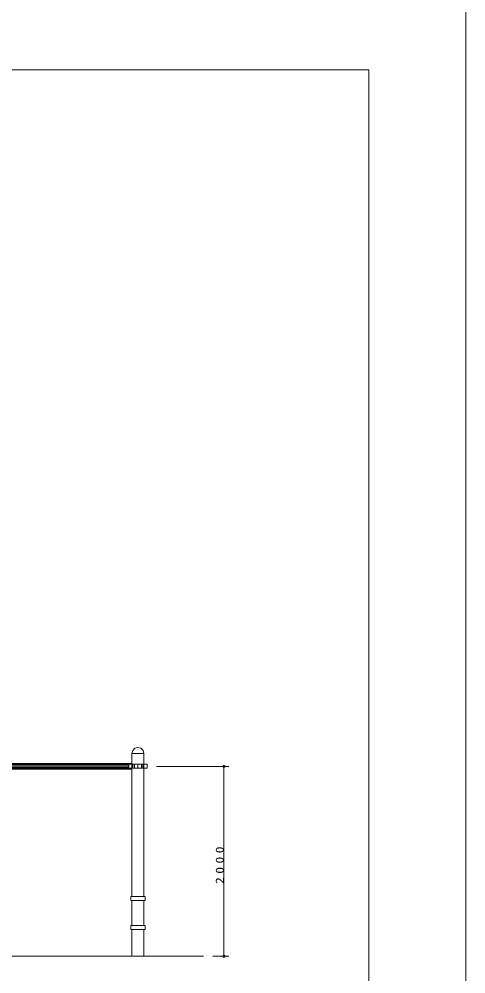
# Model space of a CAD drawing. Units: millimetres on the paper. Extents: x 0 to 420, y -594 to 297.
# Drawn here: x 341.6 to 420, y -183.7 to -16.1 of the extents above; entities that cross this region are included whole.
import ezdxf

# ---------------------------------------------------------------- set-up
doc = ezdxf.new("R2010")
doc.units = ezdxf.units.MM
for name, color, linetype, lineweight in [('0_2', 7, 'Continuous', 13), ('2D', 7, 'Continuous', 13), ('2D_DIMENSION', 7, 'Continuous', 13), ('3D_GLINE', 7, 'Continuous', 13), ('FMT', 7, 'Continuous', 13)]:
    doc.layers.add(name, color=color, linetype=linetype, lineweight=lineweight)
doc.styles.add('ＭＳ ゴシック', font='')
doc.styles.get('ＭＳ ゴシック').set_extended_font_data('MS Gothic')

msp = doc.modelspace()

# ---------------------------------------------------------------- linework, layer by layer
at = {"layer": '0_2'}
for p, q in [((377.555, -147.269), (377.555, -147.686)), ((377.555, -180.602), (377.555, -180.186))]:
    msp.add_line(p, q, dxfattribs=at)
msp.add_lwpolyline([(0, 0), (420, 0), (420, -297), (0, -297)], close=True, dxfattribs=at)
for centre in [(377.555, -147.269), (377.555, -180.602)]:
    msp.add_circle(centre, 0.208, dxfattribs=at)
at = {"layer": '2D'}
for p, q in [((361.932, -144.087), (361.544, -144.475)), ((361.932, -144.087), (362.455, -143.952)), ((362.455, -143.952), (362.978, -144.087)), ((362.978, -144.087), (363.365, -144.475)), ((361.544, -144.475), (361.389, -145.017)), ((361.389, -145.017), (361.389, -148.523)), ((361.544, -145.017), (361.389, -145.017)), ((361.932, -145.017), (361.544, -145.017)), ((362.455, -145.017), (361.932, -145.017)), ((362.978, -145.017), (362.455, -145.017)), ((363.365, -145.017), (362.978, -145.017)), ((363.52, -145.017), (363.365, -144.475)), ((363.365, -145.017), (363.52, -145.017)), ((363.52, -145.017), (363.52, -148.523)), ((361.389, -146.74), (322.84, -146.74)), ((361.389, -146.799), (322.84, -146.799)), ((360.847, -146.992), (323.364, -146.992)), ((360.847, -147.244), (323.364, -147.244)), ((360.847, -147.496), (323.364, -147.496)), ((360.847, -146.857), (361.564, -146.857)), ((360.847, -147.612), (360.847, -146.857)), ((360.847, -146.857), (360.847, -147.612)), ((360.847, -146.857), (361.564, -146.857)), ((361.835, -146.857), (361.564, -146.857)), ((361.564, -146.857), (361.564, -147.612)), ((361.564, -146.857), (361.835, -146.857)), ((361.835, -146.857), (362.455, -146.857)), ((361.835, -147.612), (361.835, -146.857)), ((361.835, -146.857), (362.455, -146.857)), ((362.455, -146.857), (363.075, -146.857)), ((362.455, -146.857), (362.455, -147.612)), ((362.455, -146.857), (363.075, -146.857)), ((363.346, -146.857), (363.075, -146.857)), ((363.075, -146.857), (363.075, -147.612)), ((363.075, -146.857), (363.346, -146.857)), ((363.346, -146.857), (364.063, -146.857)), ((363.346, -147.612), (363.346, -146.857)), ((364.063, -146.857), (363.346, -146.857)), ((364.063, -147.612), (364.063, -146.857)), ((364.063, -146.857), (364.063, -147.612)), ((361.389, -147.67), (322.84, -147.67)), ((322.84, -147.748), (361.389, -147.748)), ((360.847, -147.612), (361.564, -147.612)), ((361.564, -147.612), (360.847, -147.612)), ((361.389, -148.523), (361.389, -170.084)), ((361.564, -147.612), (361.835, -147.612)), ((361.835, -147.612), (361.564, -147.612)), ((362.455, -147.612), (361.835, -147.612)), ((361.835, -147.612), (362.455, -147.612)), ((362.455, -147.612), (363.075, -147.612)), ((363.075, -147.612), (362.455, -147.612)), ((363.075, -147.612), (363.346, -147.612)), ((363.346, -147.612), (363.075, -147.612)), ((364.063, -147.612), (363.346, -147.612)), ((363.346, -147.612), (364.063, -147.612)), ((363.52, -170.084), (363.52, -148.523)), ((361.37, -170.084), (361.196, -170.084)), ((361.196, -170.084), (361.196, -170.839)), ((361.37, -170.084), (361.196, -170.084)), ((361.196, -170.839), (361.37, -170.839)), ((361.196, -170.839), (361.37, -170.839)), ((361.835, -170.084), (361.37, -170.084)), ((361.835, -170.084), (361.37, -170.084)), ((361.37, -170.839), (361.835, -170.839)), ((361.37, -170.839), (361.835, -170.839)), ((361.389, -170.839), (361.389, -175.178)), ((362.455, -170.084), (361.835, -170.084)), ((362.455, -170.084), (361.835, -170.084)), ((361.835, -170.839), (362.455, -170.839)), ((361.835, -170.839), (362.455, -170.839)), ((363.075, -170.084), (362.455, -170.084)), ((363.075, -170.084), (362.455, -170.084)), ((362.455, -170.839), (363.075, -170.839)), ((362.455, -170.839), (363.075, -170.839)), ((363.54, -170.084), (363.075, -170.084)), ((363.54, -170.084), (363.075, -170.084)), ((363.075, -170.839), (363.54, -170.839)), ((363.075, -170.839), (363.54, -170.839)), ((363.52, -175.178), (363.52, -170.839)), ((363.714, -170.084), (363.54, -170.084)), ((363.54, -170.084), (363.714, -170.084)), ((363.54, -170.839), (363.714, -170.839)), ((363.54, -170.839), (363.714, -170.839)), ((363.714, -170.084), (363.714, -170.839)), ((361.37, -175.178), (361.196, -175.178)), ((361.196, -175.178), (361.196, -175.914)), ((361.37, -175.178), (361.196, -175.178)), ((361.196, -175.914), (361.37, -175.914)), ((361.196, -175.914), (361.37, -175.914)), ((361.835, -175.178), (361.37, -175.178)), ((361.835, -175.178), (361.37, -175.178)), ((361.37, -175.914), (361.835, -175.914)), ((361.37, -175.914), (361.835, -175.914)), ((361.389, -175.914), (361.389, -180.602)), ((362.455, -175.178), (361.835, -175.178)), ((362.455, -175.178), (361.835, -175.178)), ((361.835, -175.914), (362.455, -175.914)), ((361.835, -175.914), (362.455, -175.914)), ((363.075, -175.178), (362.455, -175.178)), ((363.075, -175.178), (362.455, -175.178)), ((362.455, -175.914), (363.075, -175.914)), ((362.455, -175.914), (363.075, -175.914)), ((363.54, -175.178), (363.075, -175.178)), ((363.54, -175.178), (363.075, -175.178)), ((363.075, -175.914), (363.54, -175.914)), ((363.075, -175.914), (363.54, -175.914)), ((363.52, -180.602), (363.52, -175.914)), ((363.714, -175.178), (363.54, -175.178)), ((363.54, -175.178), (363.714, -175.178)), ((363.54, -175.914), (363.714, -175.914)), ((363.54, -175.914), (363.714, -175.914)), ((363.714, -175.178), (363.714, -175.914))]:
    msp.add_line(p, q, dxfattribs=at)
at = {"layer": '2D_DIMENSION'}
for p, q in [((365.729, -147.269), (378.389, -147.269)), ((377.555, -180.186), (377.555, -147.686)), ((375.613, -180.602), (378.389, -180.602))]:
    msp.add_line(p, q, dxfattribs=at)
at = {"layer": '3D_GLINE'}
msp.add_line((234.866, -180.602), (373.946, -180.602), dxfattribs=at)
at = {"layer": 'FMT'}
for p, q in [((28, -25), (403, -25)), ((403, -25), (403, -282))]:
    msp.add_line(p, q, dxfattribs=at)

# ---------------------------------------------------------------- texts
at = {"layer": '2D_DIMENSION', "insert": (377.527, -167.906), "char_height": 1.405, "attachment_point": 7, "rotation": 90, "style": 'ＭＳ ゴシック'}
msp.add_mtext('\\T1.5;\\W1.25;2000', dxfattribs=at)

doc.saveas('drawing.dxf')
